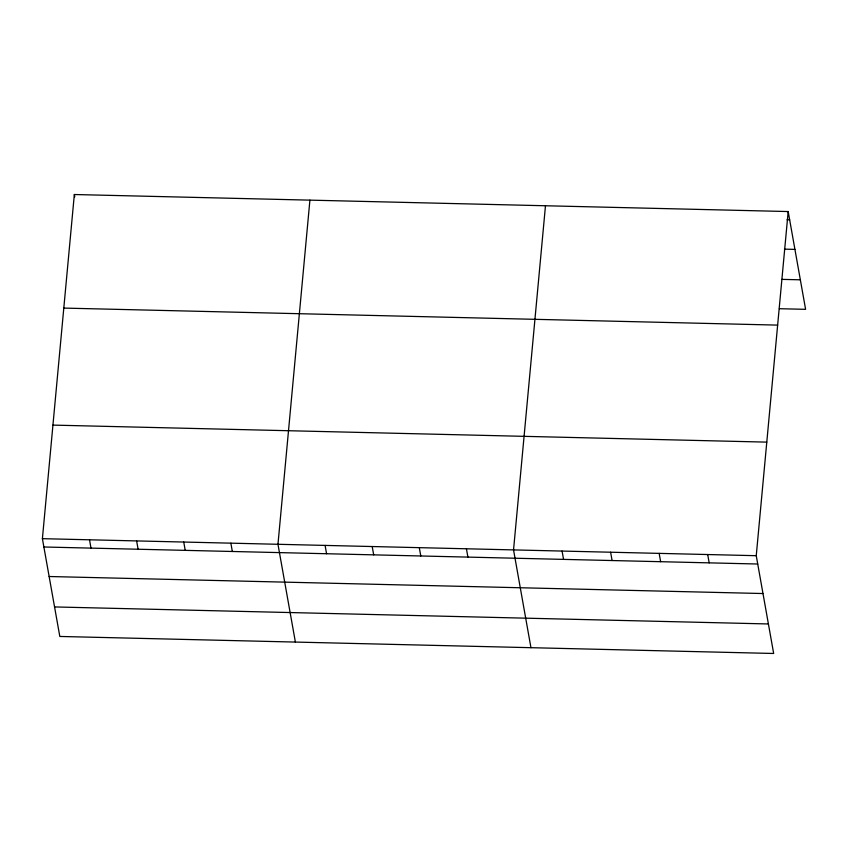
<?xml version="1.0" encoding="UTF-8"?>
<svg xmlns="http://www.w3.org/2000/svg" width="848" height="848" viewBox="0 0 848 848"><rect width="100%" height="100%" fill="white"/><g stroke="black" fill="none" stroke-linecap="round" stroke-linejoin="round"><path stroke-width="1.27" d="M788.184 211.544L756.246 555.694L773.662 653.479L59.816 636.456L42.4 538.671L74.338 194.521L788.184 211.544L805.6 309.329L779.365 308.704M309.912 200.139L277.964 544.289L295.39 642.074M545.476 205.757L513.538 549.907L530.954 647.692M787.039 219.802L789.668 219.865M784.432 249.142L794.926 249.386M781.973 279.374L800.342 279.808M63.801 308.089L777.637 325.113M52.936 425.102L766.783 442.126M42.4 538.671L756.246 555.694M43.884 546.992L757.72 564.015M49.142 576.513L762.977 593.536M54.558 606.935L768.405 623.958M707.698 554.539L709.182 562.86M659.161 553.384L660.645 561.694M610.613 552.218L612.097 560.539M562.076 551.062L563.56 559.383M466.421 548.783L467.905 557.104M419.304 547.66L420.788 555.981M372.198 546.536L373.682 554.857M325.081 545.412L326.565 553.733M230.857 543.165L232.331 551.486M183.74 542.042L185.224 550.363M136.623 540.918L138.107 549.239M74.338 194.521L74.762 196.895M89.517 539.794L90.99 548.115"/></g></svg>
